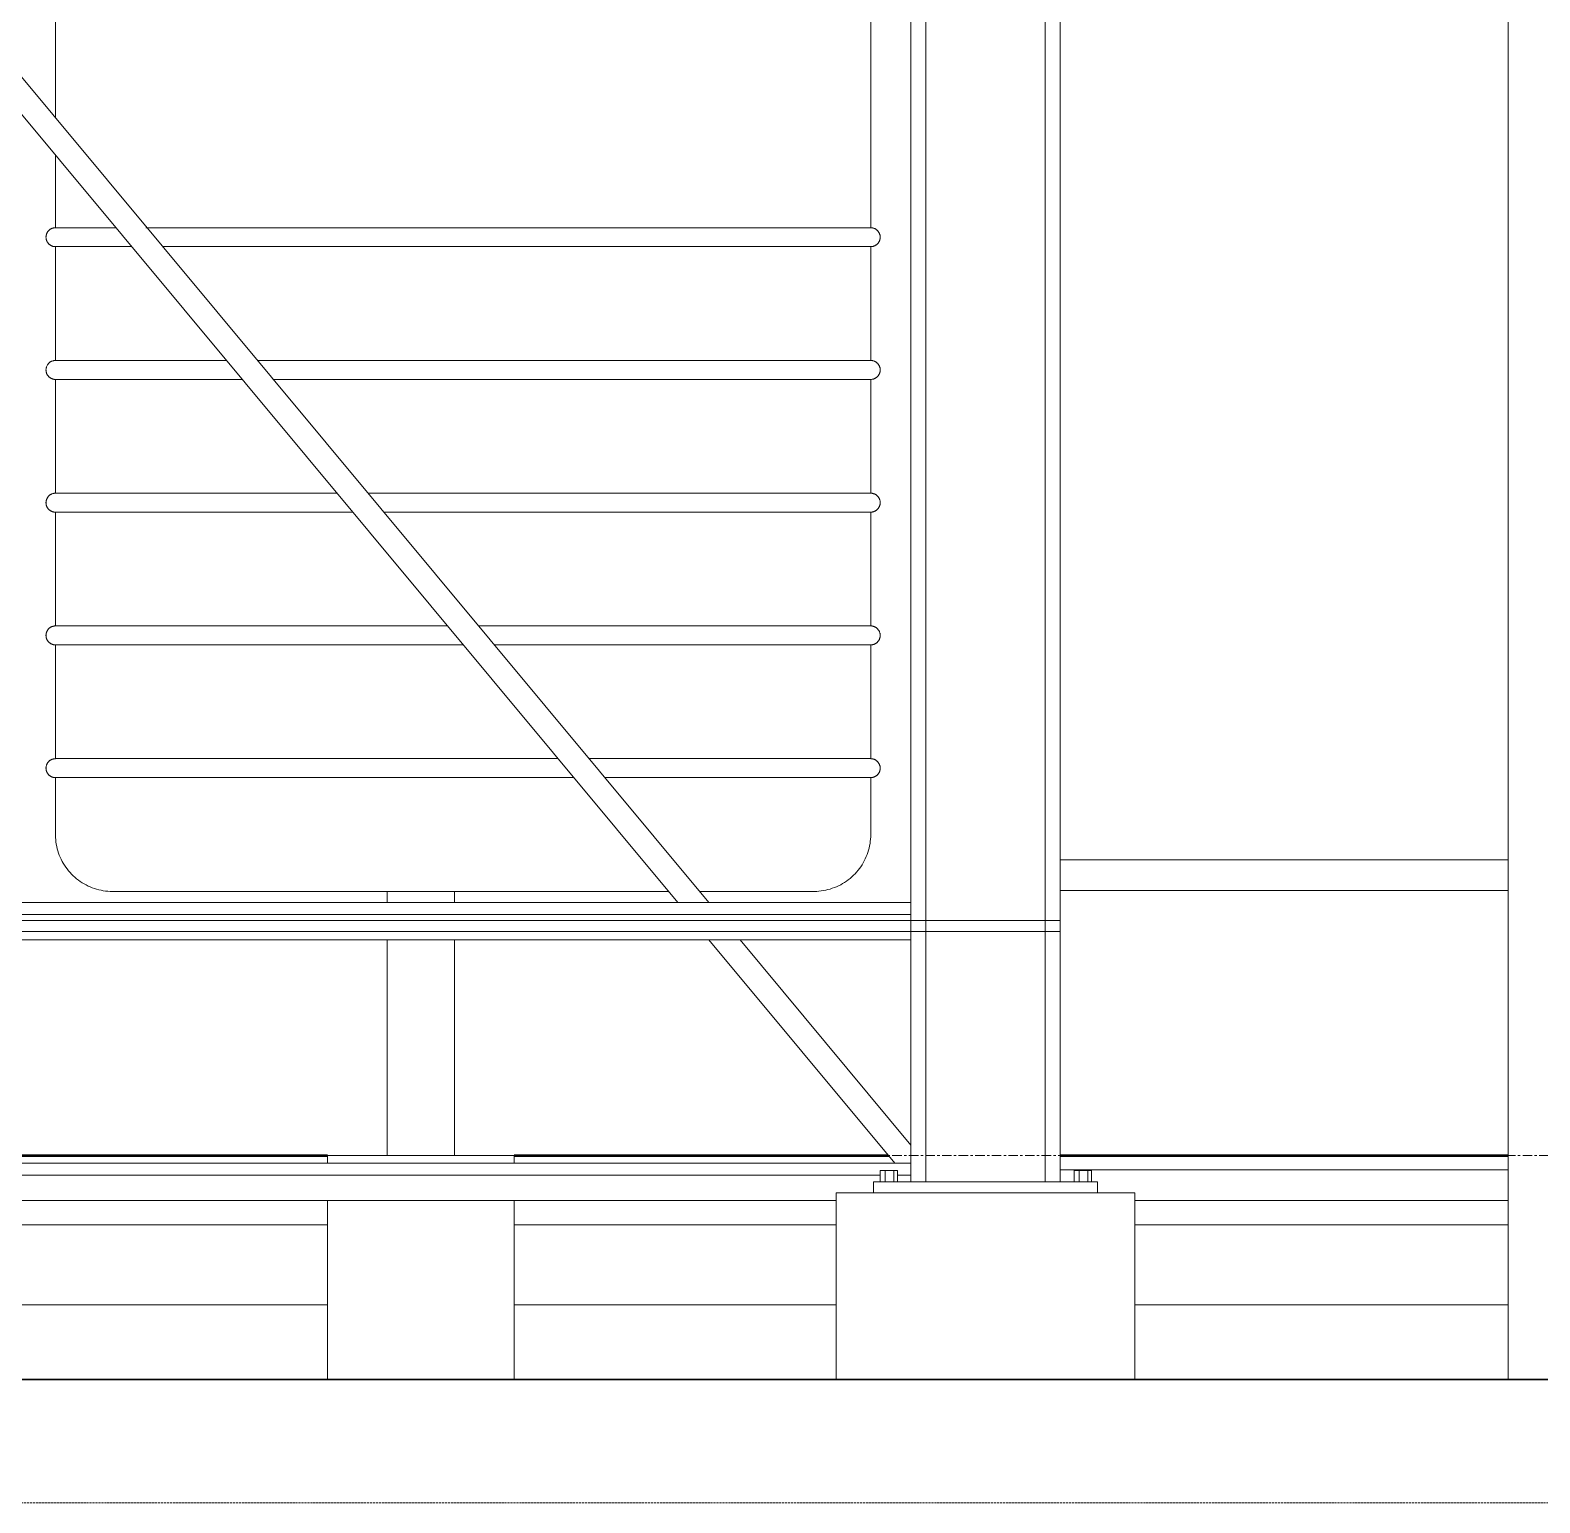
# Model space of a CAD drawing. Header units: inches. Extents: x 22 to 382261, y 22 to 371281.
# Drawn here: x 222156 to 224178, y 140090 to 142063 of the extents above; entities that cross this region are included whole.
import ezdxf

# ---------------------------------------------------------------- set-up
doc = ezdxf.new("R2010")
doc.units = ezdxf.units.IN
doc.header["$MEASUREMENT"] = 0
doc.linetypes.add('_Tracejado médio', pattern=[4, 3, -1])
doc.linetypes.add('Grid Line 1_2_', pattern=[22.225, 12.7, -3.175, 3.175, -3.175])
for name, color, linetype, lineweight in [('A-ANNO-SYMB', 150, 'Continuous', 9), ('A-FLOR', 192, 'Continuous', 9), ('A-FLOR-LEVL', 51, 'Continuous', 9), ('I-WALL', 2, 'Continuous', 9), ('P-PIPE', 3, 'Continuous', 9), ('Q-CASE', 31, 'Continuous', 9)]:
    doc.layers.add(name, color=color, linetype=linetype, lineweight=lineweight)

# ---------------------------------------------------------------- blocks, each defined once
blk = doc.blocks.new('Casework 1 - Casework 1-382926-Right Side Elevation')
at = {"layer": 'Q-CASE'}
for p, q in [((2111.2, 653.9), (2111.2, 638.9)), ((2201.2, 638.9), (2201.2, 653.9)), ((2111.2, 588.9), (2111.2, 300)), ((2201.2, 300), (2201.2, 588.9)), ((2031.2, 300), (2281.2, 300)), ((2031.2, 290), (2031.2, 300)), ((2281.2, 290), (2281.2, 300)), ((2031.2, 0), (2031.2, 240)), ((2281.2, 0), (2281.2, 240)), ((412.8, 207.1), (2031.2, 207.1)), ((2281.2, 207.1), (2712.8, 207.1)), ((3112.8, 207.1), (3612.8, 207.1)), ((2031.2, 100), (412.8, 100)), ((2712.8, 100), (2281.2, 100)), ((3612.8, 100), (3112.8, 100))]:
    blk.add_line(p, q, dxfattribs=at)
blk = doc.blocks.new('96M_High_Galvanize_Water_Tank_Frame_22788 - 96M_High_Galvanize_Water_Tank_Frame_22788-498790-Right Side Elevation')
at = {"layer": 'P-PIPE'}
for p, q in [((2812.8, 265), (2812.8, 6720)), ((2832.8, 265), (2832.8, 6720)), ((2992.8, 265), (2992.8, 6720)), ((3012.8, 265), (3012.8, 6720)), ((3612.8, 0), (3612.8, 6615)), ((2758.9, 1542.9), (2758.9, 1950.7)), ((1666.7, 1878.1), (1666.7, 1689.8)), ((2542.2, 638.9), (1574.6, 1800.4)), ((1553.8, 1775.4), (2500.6, 638.9)), ((1666.7, 1639.8), (1666.7, 1542.9)), ((1746.3, 1542.9), (1666.7, 1542.9)), ((2758.9, 1542.9), (1788, 1542.9)), ((1666.7, 1517.5), (1666.7, 1365.1)), ((1768.1, 1517.5), (1666.7, 1517.5)), ((2758.9, 1517.5), (1810.1, 1517.5)), ((2758.9, 1365.1), (2758.9, 1517.5)), ((1894.8, 1365.1), (1666.7, 1365.1)), ((2758.9, 1365.1), (1937.1, 1365.1)), ((1666.7, 1339.7), (1666.7, 1187.3)), ((1916, 1339.7), (1666.7, 1339.7)), ((2758.9, 1339.7), (1957.9, 1339.7)), ((2758.9, 1187.3), (2758.9, 1339.7)), ((2043.3, 1187.3), (1666.7, 1187.3)), ((2758.9, 1187.3), (2085.3, 1187.3)), ((1666.7, 1161.9), (1666.7, 1009.5)), ((2064.5, 1161.9), (1666.7, 1161.9)), ((2758.9, 1161.9), (2106.4, 1161.9)), ((2758.9, 1009.5), (2758.9, 1161.9)), ((2191.8, 1009.5), (1666.7, 1009.5)), ((2758.9, 1009.5), (2233.5, 1009.5)), ((1666.7, 984.1), (1666.7, 831.7)), ((2213, 984.1), (1666.7, 984.1)), ((2758.9, 984.1), (2254.7, 984.1)), ((2758.9, 831.7), (2758.9, 984.1)), ((2340.1, 831.7), (1666.7, 831.7)), ((2758.9, 831.7), (2382, 831.7)), ((1666.7, 806.3), (1666.7, 730.1)), ((2361.5, 806.3), (1666.7, 806.3)), ((2758.9, 806.3), (2403, 806.3)), ((2758.9, 730.1), (2758.9, 806.3)), ((3612.8, 696.1), (3012.8, 696.1)), ((3012.8, 655.2), (3612.8, 655.2)), ((2812.8, 638.9), (607, 638.9)), ((2812.8, 638.9), (607, 638.9)), ((292.8, 615), (3012.8, 615)), ((593.7, 622.9), (2812.8, 622.9)), ((3012.8, 600), (3012.8, 615)), ((3012.8, 600), (292.8, 600)), ((565.4, 588.9), (2812.8, 588.9)), ((2542.2, 588.9), (2791.2, 290)), ((2812.8, 314), (2583.9, 588.9)), ((2812.8, 290), (316.4, 290)), ((2812.8, 290), (316.4, 290)), ((354.7, 274), (2771.7, 274)), ((2762.8, 265), (3062.8, 265)), ((2762.8, 250), (2762.8, 265)), ((2771.7, 280), (2778.4, 280)), ((2771.7, 265), (2771.7, 280)), ((2778.4, 280), (2789.9, 280)), ((2778.4, 265), (2778.4, 280)), ((2789.9, 280), (2794.7, 280)), ((2789.9, 265), (2789.9, 280)), ((2794.7, 265), (2794.7, 280)), ((2794.7, 274), (2812.8, 274)), ((3612.8, 280.9), (3012.8, 280.9)), ((3031.7, 280), (3038.4, 280)), ((3031.7, 265), (3031.7, 280)), ((3038.4, 280), (3049.9, 280)), ((3038.4, 265), (3038.4, 280)), ((3049.9, 280), (3054.7, 280)), ((3049.9, 265), (3049.9, 280)), ((3054.7, 265), (3054.7, 280)), ((3062.8, 250), (3062.8, 265)), ((2712.8, 250), (3112.8, 250)), ((2712.8, 0), (2712.8, 250)), ((3112.8, 250), (3112.8, 0)), ((412.8, 240), (2712.8, 240)), ((3112.8, 240), (3612.8, 240))]:
    blk.add_line(p, q, dxfattribs=at)
at = {"layer": 'P-PIPE', "flags": 128}
for points in [[(1666.7, 1517.5), (1666.2, 1517.5), (1665.7, 1517.5), (1665.2, 1517.5), (1664.7, 1517.6), (1664.2, 1517.7), (1663.7, 1517.8), (1663.2, 1517.9), (1662.7, 1518.1), (1662.3, 1518.3), (1661.8, 1518.5), (1661.3, 1518.7), (1660.9, 1518.9), (1660.4, 1519.1), (1660, 1519.4), (1659.6, 1519.7), (1659.2, 1520), (1658.8, 1520.3), (1658.4, 1520.6), (1658, 1520.9), (1657.6, 1521.3), (1657.3, 1521.7), (1657, 1522.1), (1656.6, 1522.5), (1656.3, 1522.9), (1656.1, 1523.3), (1655.8, 1523.7), (1655.5, 1524.2), (1655.3, 1524.6), (1655.1, 1525.1), (1654.9, 1525.5), (1654.7, 1526), (1654.6, 1526.5), (1654.4, 1527), (1654.3, 1527.5), (1654.2, 1528), (1654.1, 1528.5), (1654.1, 1529), (1654.1, 1529.5), (1654, 1530), (1654, 1530.5), (1654.1, 1531), (1654.1, 1531.5), (1654.2, 1532), (1654.3, 1532.5), (1654.4, 1533), (1654.5, 1533.5), (1654.6, 1534), (1654.8, 1534.5), (1655, 1535), (1655.2, 1535.4), (1655.4, 1535.9), (1655.6, 1536.3), (1655.9, 1536.8), (1656.2, 1537.2), (1656.5, 1537.6), (1656.8, 1538), (1657.1, 1538.4), (1657.4, 1538.8), (1657.8, 1539.2), (1658.2, 1539.5), (1658.5, 1539.9), (1658.9, 1540.2), (1659.3, 1540.5), (1659.8, 1540.8), (1660.2, 1541), (1660.6, 1541.3), (1661.1, 1541.5), (1661.5, 1541.7), (1662, 1541.9), (1662.5, 1542.1), (1663, 1542.3), (1663.5, 1542.4), (1663.9, 1542.5), (1664.4, 1542.6), (1664.9, 1542.7), (1665.5, 1542.8), (1666, 1542.8), (1666.5, 1542.8), (1666.7, 1542.9)], [(1666.7, 1542.9), (1667.2, 1542.9), (1668.5, 1542.9), (1670.7, 1542.9)], [(1747.5, 1542.9), (1744.9, 1542.9), (1734, 1542.9), (1723.9, 1542.9), (1714.6, 1542.9), (1706, 1542.9), (1698.3, 1542.9), (1691.4, 1542.9), (1685.3, 1542.9), (1680.1, 1542.9), (1675.7, 1542.9), (1672.2, 1542.9), (1669.6, 1542.9), (1667.8, 1542.9), (1666.9, 1542.9), (1666.7, 1542.9)], [(2758.9, 1542.9), (2758.5, 1542.9), (2757.2, 1542.9), (2755, 1542.9), (2752, 1542.9), (2748.1, 1542.9), (2743.3, 1542.9), (2737.7, 1542.9), (2731.2, 1542.9), (2723.9, 1542.9), (2715.8, 1542.9), (2706.9, 1542.9), (2697.2, 1542.9), (2686.8, 1542.9), (2675.5, 1542.9), (2663.6, 1542.9), (2650.9, 1542.9), (2637.5, 1542.9), (2623.4, 1542.9), (2608.7, 1542.9), (2593.3, 1542.9), (2577.3, 1542.9), (2560.8, 1542.9), (2543.7, 1542.9), (2526, 1542.9), (2507.9, 1542.9), (2489.3, 1542.9), (2470.2, 1542.9), (2450.8, 1542.9), (2430.9, 1542.9), (2410.7, 1542.9), (2390.2, 1542.9), (2369.4, 1542.9), (2348.4, 1542.9), (2327.1, 1542.9), (2305.7, 1542.9), (2284.1, 1542.9), (2262.4, 1542.9), (2240.6, 1542.9), (2218.7, 1542.9), (2196.9, 1542.9), (2175.1, 1542.9), (2153.3, 1542.9), (2131.7, 1542.9), (2110.1, 1542.9), (2088.8, 1542.9), (2067.6, 1542.9), (2046.7, 1542.9), (2026, 1542.9), (2005.6, 1542.9), (1985.6, 1542.9), (1965.9, 1542.9), (1946.6, 1542.9), (1927.8, 1542.9), (1909.4, 1542.9), (1891.5, 1542.9), (1874.1, 1542.9), (1857.2, 1542.9), (1840.9, 1542.9), (1825.2, 1542.9), (1810.1, 1542.9), (1795.7, 1542.9), (1789.1, 1542.9)], [(2753.5, 1542.9), (2756.1, 1542.9), (2757.9, 1542.9), (2758.8, 1542.9), (2758.9, 1542.9)], [(2758.9, 1542.9), (2759.4, 1542.8), (2760, 1542.8), (2760.5, 1542.8), (2761, 1542.7), (2761.5, 1542.6), (2762, 1542.5), (2762.4, 1542.4), (2762.9, 1542.2), (2763.4, 1542), (2763.9, 1541.8), (2764.3, 1541.6), (2764.8, 1541.4), (2765.2, 1541.2), (2765.7, 1540.9), (2766.1, 1540.6), (2766.5, 1540.3), (2766.9, 1540), (2767.3, 1539.7), (2767.7, 1539.4), (2768, 1539), (2768.4, 1538.6), (2768.7, 1538.2), (2769, 1537.8), (2769.3, 1537.4), (2769.6, 1537), (2769.9, 1536.6), (2770.1, 1536.1), (2770.4, 1535.7), (2770.6, 1535.2), (2770.8, 1534.8), (2770.9, 1534.3), (2771.1, 1533.8), (2771.2, 1533.3), (2771.4, 1532.8), (2771.5, 1532.3), (2771.5, 1531.8), (2771.6, 1531.3), (2771.6, 1530.8), (2771.6, 1530.3), (2771.6, 1529.8), (2771.6, 1529.3), (2771.6, 1528.8), (2771.5, 1528.3), (2771.4, 1527.8), (2771.3, 1527.3), (2771.2, 1526.8), (2771, 1526.3), (2770.9, 1525.8), (2770.7, 1525.3), (2770.5, 1524.9), (2770.3, 1524.4), (2770, 1524), (2769.8, 1523.5), (2769.5, 1523.1), (2769.2, 1522.7), (2768.9, 1522.3), (2768.6, 1521.9), (2768.2, 1521.5), (2767.9, 1521.1), (2767.5, 1520.8), (2767.1, 1520.4), (2766.7, 1520.1), (2766.3, 1519.8), (2765.9, 1519.5), (2765.5, 1519.3), (2765, 1519), (2764.6, 1518.8), (2764.1, 1518.6), (2763.7, 1518.4), (2763.2, 1518.2), (2762.7, 1518), (2762.2, 1517.9), (2761.7, 1517.8), (2761.2, 1517.7), (2760.7, 1517.6), (2760.2, 1517.5), (2759.7, 1517.5), (2759.2, 1517.5), (2758.9, 1517.5)], [(1672.2, 1517.5), (1669.6, 1517.5), (1667.8, 1517.5), (1666.9, 1517.5), (1666.7, 1517.5)], [(1666.7, 1517.5), (1667.2, 1517.5), (1668.5, 1517.5), (1670.7, 1517.5), (1673.7, 1517.5), (1677.6, 1517.5), (1682.4, 1517.5), (1688, 1517.5), (1694.5, 1517.5), (1701.7, 1517.5), (1709.8, 1517.5), (1718.8, 1517.5), (1728.5, 1517.5), (1738.9, 1517.5), (1750.2, 1517.5), (1762.1, 1517.5), (1768.6, 1517.5)], [(1810.3, 1517.5), (1817, 1517.5), (1832.4, 1517.5), (1848.3, 1517.5), (1864.9, 1517.5), (1882, 1517.5), (1899.6, 1517.5), (1917.8, 1517.5), (1936.4, 1517.5), (1955.4, 1517.5), (1974.9, 1517.5), (1994.8, 1517.5), (2015, 1517.5), (2035.5, 1517.5), (2056.3, 1517.5), (2077.3, 1517.5), (2098.6, 1517.5), (2120, 1517.5), (2141.6, 1517.5), (2163.3, 1517.5), (2185.1, 1517.5), (2206.9, 1517.5), (2228.8, 1517.5), (2250.6, 1517.5), (2272.4, 1517.5), (2294, 1517.5), (2315.5, 1517.5), (2336.9, 1517.5), (2358.1, 1517.5), (2379, 1517.5), (2399.7, 1517.5), (2420.1, 1517.5), (2440.1, 1517.5), (2459.8, 1517.5), (2479.1, 1517.5), (2497.9, 1517.5), (2516.3, 1517.5), (2534.2, 1517.5), (2551.6, 1517.5), (2568.5, 1517.5), (2584.8, 1517.5), (2600.5, 1517.5), (2615.5, 1517.5), (2630, 1517.5), (2643.7, 1517.5), (2656.8, 1517.5), (2669.2, 1517.5), (2680.8, 1517.5), (2691.7, 1517.5), (2701.8, 1517.5), (2711.1, 1517.5), (2719.7, 1517.5), (2727.4, 1517.5), (2734.3, 1517.5), (2740.4, 1517.5), (2745.6, 1517.5), (2750, 1517.5), (2753.5, 1517.5), (2756.1, 1517.5), (2757.9, 1517.5), (2758.8, 1517.5), (2758.9, 1517.5)], [(2758.9, 1517.5), (2758.5, 1517.5), (2757.2, 1517.5), (2755, 1517.5), (2752.8, 1517.5)], [(1666.7, 1339.7), (1666.2, 1339.7), (1665.7, 1339.7), (1665.2, 1339.7), (1664.7, 1339.8), (1664.2, 1339.9), (1663.7, 1340), (1663.2, 1340.1), (1662.7, 1340.3), (1662.3, 1340.5), (1661.8, 1340.7), (1661.3, 1340.9), (1660.9, 1341.1), (1660.4, 1341.3), (1660, 1341.6), (1659.6, 1341.9), (1659.2, 1342.2), (1658.8, 1342.5), (1658.4, 1342.8), (1658, 1343.1), (1657.6, 1343.5), (1657.3, 1343.9), (1657, 1344.3), (1656.6, 1344.7), (1656.3, 1345.1), (1656.1, 1345.5), (1655.8, 1345.9), (1655.5, 1346.4), (1655.3, 1346.8), (1655.1, 1347.3), (1654.9, 1347.7), (1654.7, 1348.2), (1654.6, 1348.7), (1654.4, 1349.2), (1654.3, 1349.7), (1654.2, 1350.2), (1654.1, 1350.7), (1654.1, 1351.2), (1654.1, 1351.7), (1654, 1352.2), (1654, 1352.7), (1654.1, 1353.2), (1654.1, 1353.7), (1654.2, 1354.2), (1654.3, 1354.7), (1654.4, 1355.2), (1654.5, 1355.7), (1654.6, 1356.2), (1654.8, 1356.7), (1655, 1357.2), (1655.2, 1357.6), (1655.4, 1358.1), (1655.6, 1358.5), (1655.9, 1359), (1656.2, 1359.4), (1656.5, 1359.8), (1656.8, 1360.2), (1657.1, 1360.6), (1657.4, 1361), (1657.8, 1361.4), (1658.2, 1361.7), (1658.5, 1362.1), (1658.9, 1362.4), (1659.3, 1362.7), (1659.8, 1363), (1660.2, 1363.2), (1660.6, 1363.5), (1661.1, 1363.7), (1661.5, 1363.9), (1662, 1364.1), (1662.5, 1364.3), (1663, 1364.5), (1663.5, 1364.6), (1663.9, 1364.7), (1664.4, 1364.8), (1664.9, 1364.9), (1665.5, 1365), (1666, 1365), (1666.5, 1365), (1666.7, 1365.1)], [(1666.7, 1365.1), (1667.2, 1365.1), (1668.5, 1365.1), (1670.7, 1365.1)], [(1895.6, 1365.1), (1891.5, 1365.1), (1874.1, 1365.1), (1857.2, 1365.1), (1840.9, 1365.1), (1825.2, 1365.1), (1810.1, 1365.1), (1795.7, 1365.1), (1782, 1365.1), (1768.9, 1365.1), (1756.5, 1365.1), (1744.9, 1365.1), (1734, 1365.1), (1723.9, 1365.1), (1714.6, 1365.1), (1706, 1365.1), (1698.3, 1365.1), (1691.4, 1365.1), (1685.3, 1365.1), (1680.1, 1365.1), (1675.7, 1365.1), (1672.2, 1365.1), (1669.6, 1365.1), (1667.8, 1365.1), (1666.9, 1365.1), (1666.7, 1365.1)], [(2758.9, 1365.1), (2758.5, 1365.1), (2757.2, 1365.1), (2755, 1365.1), (2752, 1365.1), (2748.1, 1365.1), (2743.3, 1365.1), (2737.7, 1365.1), (2731.2, 1365.1), (2723.9, 1365.1), (2715.8, 1365.1), (2706.9, 1365.1), (2697.2, 1365.1), (2686.8, 1365.1), (2675.5, 1365.1), (2663.6, 1365.1), (2650.9, 1365.1), (2637.5, 1365.1), (2623.4, 1365.1), (2608.7, 1365.1), (2593.3, 1365.1), (2577.3, 1365.1), (2560.8, 1365.1), (2543.7, 1365.1), (2526, 1365.1), (2507.9, 1365.1), (2489.3, 1365.1), (2470.2, 1365.1), (2450.8, 1365.1), (2430.9, 1365.1), (2410.7, 1365.1), (2390.2, 1365.1), (2369.4, 1365.1), (2348.4, 1365.1), (2327.1, 1365.1), (2305.7, 1365.1), (2284.1, 1365.1), (2262.4, 1365.1), (2240.6, 1365.1), (2218.7, 1365.1), (2196.9, 1365.1), (2175.1, 1365.1), (2153.3, 1365.1), (2131.7, 1365.1), (2110.1, 1365.1), (2088.8, 1365.1), (2067.6, 1365.1), (2046.7, 1365.1), (2026, 1365.1), (2005.6, 1365.1), (1985.6, 1365.1), (1965.9, 1365.1), (1946.6, 1365.1), (1937.3, 1365.1)], [(2753.5, 1365.1), (2756.1, 1365.1), (2757.9, 1365.1), (2758.8, 1365.1), (2758.9, 1365.1)], [(2758.9, 1365.1), (2759.4, 1365), (2760, 1365), (2760.5, 1365), (2761, 1364.9), (2761.5, 1364.8), (2762, 1364.7), (2762.4, 1364.6), (2762.9, 1364.4), (2763.4, 1364.2), (2763.9, 1364), (2764.3, 1363.8), (2764.8, 1363.6), (2765.2, 1363.4), (2765.7, 1363.1), (2766.1, 1362.8), (2766.5, 1362.5), (2766.9, 1362.2), (2767.3, 1361.9), (2767.7, 1361.6), (2768, 1361.2), (2768.4, 1360.8), (2768.7, 1360.4), (2769, 1360), (2769.3, 1359.6), (2769.6, 1359.2), (2769.9, 1358.8), (2770.1, 1358.3), (2770.4, 1357.9), (2770.6, 1357.4), (2770.8, 1357), (2770.9, 1356.5), (2771.1, 1356), (2771.2, 1355.5), (2771.4, 1355), (2771.5, 1354.5), (2771.5, 1354), (2771.6, 1353.5), (2771.6, 1353), (2771.6, 1352.5), (2771.6, 1352), (2771.6, 1351.5), (2771.6, 1351), (2771.5, 1350.5), (2771.4, 1350), (2771.3, 1349.5), (2771.2, 1349), (2771, 1348.5), (2770.9, 1348), (2770.7, 1347.5), (2770.5, 1347.1), (2770.3, 1346.6), (2770, 1346.2), (2769.8, 1345.7), (2769.5, 1345.3), (2769.2, 1344.9), (2768.9, 1344.5), (2768.6, 1344.1), (2768.2, 1343.7), (2767.9, 1343.3), (2767.5, 1343), (2767.1, 1342.6), (2766.7, 1342.3), (2766.3, 1342), (2765.9, 1341.7), (2765.5, 1341.5), (2765, 1341.2), (2764.6, 1341), (2764.1, 1340.8), (2763.7, 1340.6), (2763.2, 1340.4), (2762.7, 1340.2), (2762.2, 1340.1), (2761.7, 1340), (2761.2, 1339.9), (2760.7, 1339.8), (2760.2, 1339.7), (2759.7, 1339.7), (2759.2, 1339.7), (2758.9, 1339.7)], [(1672.2, 1339.7), (1669.6, 1339.7), (1667.8, 1339.7), (1666.9, 1339.7), (1666.7, 1339.7)], [(1666.7, 1339.7), (1667.2, 1339.7), (1668.5, 1339.7), (1670.7, 1339.7), (1673.7, 1339.7), (1677.6, 1339.7), (1682.4, 1339.7), (1688, 1339.7), (1694.5, 1339.7), (1701.7, 1339.7), (1709.8, 1339.7), (1718.8, 1339.7), (1728.5, 1339.7), (1738.9, 1339.7), (1750.2, 1339.7), (1762.1, 1339.7), (1774.8, 1339.7), (1788.2, 1339.7), (1802.3, 1339.7), (1817, 1339.7), (1832.4, 1339.7), (1848.3, 1339.7), (1864.9, 1339.7), (1882, 1339.7), (1899.6, 1339.7), (1916.8, 1339.7)], [(1958.4, 1339.7), (1974.9, 1339.7), (1994.8, 1339.7), (2015, 1339.7), (2035.5, 1339.7), (2056.3, 1339.7), (2077.3, 1339.7), (2098.6, 1339.7), (2120, 1339.7), (2141.6, 1339.7), (2163.3, 1339.7), (2185.1, 1339.7), (2206.9, 1339.7), (2228.8, 1339.7), (2250.6, 1339.7), (2272.4, 1339.7), (2294, 1339.7), (2315.5, 1339.7), (2336.9, 1339.7), (2358.1, 1339.7), (2379, 1339.7), (2399.7, 1339.7), (2420.1, 1339.7), (2440.1, 1339.7), (2459.8, 1339.7), (2479.1, 1339.7), (2497.9, 1339.7), (2516.3, 1339.7), (2534.2, 1339.7), (2551.6, 1339.7), (2568.5, 1339.7), (2584.8, 1339.7), (2600.5, 1339.7), (2615.5, 1339.7), (2630, 1339.7), (2643.7, 1339.7), (2656.8, 1339.7), (2669.2, 1339.7), (2680.8, 1339.7), (2691.7, 1339.7), (2701.8, 1339.7), (2711.1, 1339.7), (2719.7, 1339.7), (2727.4, 1339.7), (2734.3, 1339.7), (2740.4, 1339.7), (2745.6, 1339.7), (2750, 1339.7), (2753.5, 1339.7), (2756.1, 1339.7), (2757.9, 1339.7), (2758.8, 1339.7), (2758.9, 1339.7)], [(2758.9, 1339.7), (2758.5, 1339.7), (2757.2, 1339.7), (2755, 1339.7), (2752.8, 1339.7)], [(1666.7, 1161.9), (1666.2, 1161.9), (1665.7, 1161.9), (1665.2, 1161.9), (1664.7, 1162), (1664.2, 1162.1), (1663.7, 1162.2), (1663.2, 1162.3), (1662.7, 1162.5), (1662.3, 1162.7), (1661.8, 1162.9), (1661.3, 1163.1), (1660.9, 1163.3), (1660.4, 1163.5), (1660, 1163.8), (1659.6, 1164.1), (1659.2, 1164.4), (1658.8, 1164.7), (1658.4, 1165), (1658, 1165.3), (1657.6, 1165.7), (1657.3, 1166.1), (1657, 1166.5), (1656.6, 1166.9), (1656.3, 1167.3), (1656.1, 1167.7), (1655.8, 1168.1), (1655.5, 1168.6), (1655.3, 1169), (1655.1, 1169.5), (1654.9, 1169.9), (1654.7, 1170.4), (1654.6, 1170.9), (1654.4, 1171.4), (1654.3, 1171.9), (1654.2, 1172.4), (1654.1, 1172.9), (1654.1, 1173.4), (1654.1, 1173.9), (1654, 1174.4), (1654, 1174.9), (1654.1, 1175.4), (1654.1, 1175.9), (1654.2, 1176.4), (1654.3, 1176.9), (1654.4, 1177.4), (1654.5, 1177.9), (1654.6, 1178.4), (1654.8, 1178.9), (1655, 1179.4), (1655.2, 1179.8), (1655.4, 1180.3), (1655.6, 1180.7), (1655.9, 1181.2), (1656.2, 1181.6), (1656.5, 1182), (1656.8, 1182.4), (1657.1, 1182.8), (1657.4, 1183.2), (1657.8, 1183.6), (1658.2, 1183.9), (1658.5, 1184.3), (1658.9, 1184.6), (1659.3, 1184.9), (1659.8, 1185.2), (1660.2, 1185.4), (1660.6, 1185.7), (1661.1, 1185.9), (1661.5, 1186.1), (1662, 1186.3), (1662.5, 1186.5), (1663, 1186.7), (1663.5, 1186.8), (1663.9, 1186.9), (1664.4, 1187), (1664.9, 1187.1), (1665.5, 1187.2), (1666, 1187.2), (1666.5, 1187.2), (1666.7, 1187.3)], [(1666.7, 1187.3), (1667.2, 1187.3), (1668.5, 1187.3), (1670.7, 1187.3)], [(2043.7, 1187.3), (2026, 1187.3), (2005.6, 1187.3), (1985.6, 1187.3), (1965.9, 1187.3), (1946.6, 1187.3), (1927.8, 1187.3), (1909.4, 1187.3), (1891.5, 1187.3), (1874.1, 1187.3), (1857.2, 1187.3), (1840.9, 1187.3), (1825.2, 1187.3), (1810.1, 1187.3), (1795.7, 1187.3), (1782, 1187.3), (1768.9, 1187.3), (1756.5, 1187.3), (1744.9, 1187.3), (1734, 1187.3), (1723.9, 1187.3), (1714.6, 1187.3), (1706, 1187.3), (1698.3, 1187.3), (1691.4, 1187.3), (1685.3, 1187.3), (1680.1, 1187.3), (1675.7, 1187.3), (1672.2, 1187.3), (1669.6, 1187.3), (1667.8, 1187.3), (1666.9, 1187.3), (1666.7, 1187.3)], [(2758.9, 1187.3), (2758.5, 1187.3), (2757.2, 1187.3), (2755, 1187.3), (2752, 1187.3), (2748.1, 1187.3), (2743.3, 1187.3), (2737.7, 1187.3), (2731.2, 1187.3), (2723.9, 1187.3), (2715.8, 1187.3), (2706.9, 1187.3), (2697.2, 1187.3), (2686.8, 1187.3), (2675.5, 1187.3), (2663.6, 1187.3), (2650.9, 1187.3), (2637.5, 1187.3), (2623.4, 1187.3), (2608.7, 1187.3), (2593.3, 1187.3), (2577.3, 1187.3), (2560.8, 1187.3), (2543.7, 1187.3), (2526, 1187.3), (2507.9, 1187.3), (2489.3, 1187.3), (2470.2, 1187.3), (2450.8, 1187.3), (2430.9, 1187.3), (2410.7, 1187.3), (2390.2, 1187.3), (2369.4, 1187.3), (2348.4, 1187.3), (2327.1, 1187.3), (2305.7, 1187.3), (2284.1, 1187.3), (2262.4, 1187.3), (2240.6, 1187.3), (2218.7, 1187.3), (2196.9, 1187.3), (2175.1, 1187.3), (2153.3, 1187.3), (2131.7, 1187.3), (2110.1, 1187.3), (2088.8, 1187.3), (2085.4, 1187.3)], [(2753.5, 1187.3), (2756.1, 1187.3), (2757.9, 1187.3), (2758.8, 1187.3), (2758.9, 1187.3)], [(2758.9, 1187.3), (2759.4, 1187.2), (2760, 1187.2), (2760.5, 1187.2), (2761, 1187.1), (2761.5, 1187), (2762, 1186.9), (2762.4, 1186.8), (2762.9, 1186.6), (2763.4, 1186.4), (2763.9, 1186.2), (2764.3, 1186), (2764.8, 1185.8), (2765.2, 1185.6), (2765.7, 1185.3), (2766.1, 1185), (2766.5, 1184.7), (2766.9, 1184.4), (2767.3, 1184.1), (2767.7, 1183.8), (2768, 1183.4), (2768.4, 1183), (2768.7, 1182.6), (2769, 1182.2), (2769.3, 1181.8), (2769.6, 1181.4), (2769.9, 1181), (2770.1, 1180.5), (2770.4, 1180.1), (2770.6, 1179.6), (2770.8, 1179.2), (2770.9, 1178.7), (2771.1, 1178.2), (2771.2, 1177.7), (2771.4, 1177.2), (2771.5, 1176.7), (2771.5, 1176.2), (2771.6, 1175.7), (2771.6, 1175.2), (2771.6, 1174.7), (2771.6, 1174.2), (2771.6, 1173.7), (2771.6, 1173.2), (2771.5, 1172.7), (2771.4, 1172.2), (2771.3, 1171.7), (2771.2, 1171.2), (2771, 1170.7), (2770.9, 1170.2), (2770.7, 1169.7), (2770.5, 1169.3), (2770.3, 1168.8), (2770, 1168.4), (2769.8, 1167.9), (2769.5, 1167.5), (2769.2, 1167.1), (2768.9, 1166.7), (2768.6, 1166.3), (2768.2, 1165.9), (2767.9, 1165.5), (2767.5, 1165.2), (2767.1, 1164.8), (2766.7, 1164.5), (2766.3, 1164.2), (2765.9, 1163.9), (2765.5, 1163.7), (2765, 1163.4), (2764.6, 1163.2), (2764.1, 1163), (2763.7, 1162.8), (2763.2, 1162.6), (2762.7, 1162.4), (2762.2, 1162.3), (2761.7, 1162.2), (2761.2, 1162.1), (2760.7, 1162), (2760.2, 1161.9), (2759.7, 1161.9), (2759.2, 1161.9), (2758.9, 1161.9)], [(1672.2, 1161.9), (1669.6, 1161.9), (1667.8, 1161.9), (1666.9, 1161.9), (1666.7, 1161.9)], [(1666.7, 1161.9), (1667.2, 1161.9), (1668.5, 1161.9), (1670.7, 1161.9), (1673.7, 1161.9), (1677.6, 1161.9), (1682.4, 1161.9), (1688, 1161.9), (1694.5, 1161.9), (1701.7, 1161.9), (1709.8, 1161.9), (1718.8, 1161.9), (1728.5, 1161.9), (1738.9, 1161.9), (1750.2, 1161.9), (1762.1, 1161.9), (1774.8, 1161.9), (1788.2, 1161.9), (1802.3, 1161.9), (1817, 1161.9), (1832.4, 1161.9), (1848.3, 1161.9), (1864.9, 1161.9), (1882, 1161.9), (1899.6, 1161.9), (1917.8, 1161.9), (1936.4, 1161.9), (1955.4, 1161.9), (1974.9, 1161.9), (1994.8, 1161.9), (2015, 1161.9), (2035.5, 1161.9), (2056.3, 1161.9), (2064.9, 1161.9)], [(2106.5, 1161.9), (2120, 1161.9), (2141.6, 1161.9), (2163.3, 1161.9), (2185.1, 1161.9), (2206.9, 1161.9), (2228.8, 1161.9), (2250.6, 1161.9), (2272.4, 1161.9), (2294, 1161.9), (2315.5, 1161.9), (2336.9, 1161.9), (2358.1, 1161.9), (2379, 1161.9), (2399.7, 1161.9), (2420.1, 1161.9), (2440.1, 1161.9), (2459.8, 1161.9), (2479.1, 1161.9), (2497.9, 1161.9), (2516.3, 1161.9), (2534.2, 1161.9), (2551.6, 1161.9), (2568.5, 1161.9), (2584.8, 1161.9), (2600.5, 1161.9), (2615.5, 1161.9), (2630, 1161.9), (2643.7, 1161.9), (2656.8, 1161.9), (2669.2, 1161.9), (2680.8, 1161.9), (2691.7, 1161.9), (2701.8, 1161.9), (2711.1, 1161.9), (2719.7, 1161.9), (2727.4, 1161.9), (2734.3, 1161.9), (2740.4, 1161.9), (2745.6, 1161.9), (2750, 1161.9), (2753.5, 1161.9), (2756.1, 1161.9), (2757.9, 1161.9), (2758.8, 1161.9), (2758.9, 1161.9)], [(2758.9, 1161.9), (2758.5, 1161.9), (2757.2, 1161.9), (2755, 1161.9), (2752.8, 1161.9)], [(1666.7, 984.1), (1666.2, 984.1), (1665.7, 984.1), (1665.2, 984.1), (1664.7, 984.2), (1664.2, 984.3), (1663.7, 984.4), (1663.2, 984.5), (1662.7, 984.7), (1662.3, 984.9), (1661.8, 985.1), (1661.3, 985.3), (1660.9, 985.5), (1660.4, 985.7), (1660, 986), (1659.6, 986.3), (1659.2, 986.6), (1658.8, 986.9), (1658.4, 987.2), (1658, 987.5), (1657.6, 987.9), (1657.3, 988.3), (1657, 988.7), (1656.6, 989.1), (1656.3, 989.5), (1656.1, 989.9), (1655.8, 990.3), (1655.5, 990.8), (1655.3, 991.2), (1655.1, 991.7), (1654.9, 992.1), (1654.7, 992.6), (1654.6, 993.1), (1654.4, 993.6), (1654.3, 994.1), (1654.2, 994.6), (1654.1, 995.1), (1654.1, 995.6), (1654.1, 996.1), (1654, 996.6), (1654, 997.1), (1654.1, 997.6), (1654.1, 998.1), (1654.2, 998.6), (1654.3, 999.1), (1654.4, 999.6), (1654.5, 1000.1), (1654.6, 1000.6), (1654.8, 1001.1), (1655, 1001.6), (1655.2, 1002), (1655.4, 1002.5), (1655.6, 1002.9), (1655.9, 1003.4), (1656.2, 1003.8), (1656.5, 1004.2), (1656.8, 1004.6), (1657.1, 1005), (1657.4, 1005.4), (1657.8, 1005.8), (1658.2, 1006.1), (1658.5, 1006.5), (1658.9, 1006.8), (1659.3, 1007.1), (1659.8, 1007.4), (1660.2, 1007.6), (1660.6, 1007.9), (1661.1, 1008.1), (1661.5, 1008.3), (1662, 1008.5), (1662.5, 1008.7), (1663, 1008.9), (1663.5, 1009), (1663.9, 1009.1), (1664.4, 1009.2), (1664.9, 1009.3), (1665.5, 1009.4), (1666, 1009.4), (1666.5, 1009.4), (1666.7, 1009.5)], [(1666.7, 1009.5), (1667.2, 1009.5), (1668.5, 1009.5), (1670.7, 1009.5)], [(2191.8, 1009.5), (2175.1, 1009.5), (2153.3, 1009.5), (2131.7, 1009.5), (2110.1, 1009.5), (2088.8, 1009.5), (2067.6, 1009.5), (2046.7, 1009.5), (2026, 1009.5), (2005.6, 1009.5), (1985.6, 1009.5), (1965.9, 1009.5), (1946.6, 1009.5), (1927.8, 1009.5), (1909.4, 1009.5), (1891.5, 1009.5), (1874.1, 1009.5), (1857.2, 1009.5), (1840.9, 1009.5), (1825.2, 1009.5), (1810.1, 1009.5), (1795.7, 1009.5), (1782, 1009.5), (1768.9, 1009.5), (1756.5, 1009.5), (1744.9, 1009.5), (1734, 1009.5), (1723.9, 1009.5), (1714.6, 1009.5), (1706, 1009.5), (1698.3, 1009.5), (1691.4, 1009.5), (1685.3, 1009.5), (1680.1, 1009.5), (1675.7, 1009.5), (1672.2, 1009.5), (1669.6, 1009.5), (1667.8, 1009.5), (1666.9, 1009.5), (1666.7, 1009.5)], [(2758.9, 1009.5), (2758.5, 1009.5), (2757.2, 1009.5), (2755, 1009.5), (2752, 1009.5), (2748.1, 1009.5), (2743.3, 1009.5), (2737.7, 1009.5), (2731.2, 1009.5), (2723.9, 1009.5), (2715.8, 1009.5), (2706.9, 1009.5), (2697.2, 1009.5), (2686.8, 1009.5), (2675.5, 1009.5), (2663.6, 1009.5), (2650.9, 1009.5), (2637.5, 1009.5), (2623.4, 1009.5), (2608.7, 1009.5), (2593.3, 1009.5), (2577.3, 1009.5), (2560.8, 1009.5), (2543.7, 1009.5), (2526, 1009.5), (2507.9, 1009.5), (2489.3, 1009.5), (2470.2, 1009.5), (2450.8, 1009.5), (2430.9, 1009.5), (2410.7, 1009.5), (2390.2, 1009.5), (2369.4, 1009.5), (2348.4, 1009.5), (2327.1, 1009.5), (2305.7, 1009.5), (2284.1, 1009.5), (2262.4, 1009.5), (2240.6, 1009.5), (2233.5, 1009.5)], [(2753.5, 1009.5), (2756.1, 1009.5), (2757.9, 1009.5), (2758.8, 1009.5), (2758.9, 1009.5)], [(2758.9, 1009.5), (2759.4, 1009.4), (2760, 1009.4), (2760.5, 1009.4), (2761, 1009.3), (2761.5, 1009.2), (2762, 1009.1), (2762.4, 1009), (2762.9, 1008.8), (2763.4, 1008.6), (2763.9, 1008.4), (2764.3, 1008.2), (2764.8, 1008), (2765.2, 1007.8), (2765.7, 1007.5), (2766.1, 1007.2), (2766.5, 1006.9), (2766.9, 1006.6), (2767.3, 1006.3), (2767.7, 1006), (2768, 1005.6), (2768.4, 1005.2), (2768.7, 1004.8), (2769, 1004.4), (2769.3, 1004), (2769.6, 1003.6), (2769.9, 1003.2), (2770.1, 1002.7), (2770.4, 1002.3), (2770.6, 1001.8), (2770.8, 1001.4), (2770.9, 1000.9), (2771.1, 1000.4), (2771.2, 999.9), (2771.4, 999.4), (2771.5, 998.9), (2771.5, 998.4), (2771.6, 997.9), (2771.6, 997.4), (2771.6, 996.9), (2771.6, 996.4), (2771.6, 995.9), (2771.6, 995.4), (2771.5, 994.9), (2771.4, 994.4), (2771.3, 993.9), (2771.2, 993.4), (2771, 992.9), (2770.9, 992.4), (2770.7, 991.9), (2770.5, 991.5), (2770.3, 991), (2770, 990.6), (2769.8, 990.1), (2769.5, 989.7), (2769.2, 989.3), (2768.9, 988.9), (2768.6, 988.5), (2768.2, 988.1), (2767.9, 987.7), (2767.5, 987.4), (2767.1, 987), (2766.7, 986.7), (2766.3, 986.4), (2765.9, 986.1), (2765.5, 985.9), (2765, 985.6), (2764.6, 985.4), (2764.1, 985.2), (2763.7, 985), (2763.2, 984.8), (2762.7, 984.6), (2762.2, 984.5), (2761.7, 984.4), (2761.2, 984.3), (2760.7, 984.2), (2760.2, 984.1), (2759.7, 984.1), (2759.2, 984.1), (2758.9, 984.1)], [(1672.2, 984.1), (1669.6, 984.1), (1667.8, 984.1), (1666.9, 984.1), (1666.7, 984.1)], [(1666.7, 984.1), (1667.2, 984.1), (1668.5, 984.1), (1670.7, 984.1), (1673.7, 984.1), (1677.6, 984.1), (1682.4, 984.1), (1688, 984.1), (1694.5, 984.1), (1701.7, 984.1), (1709.8, 984.1), (1718.8, 984.1), (1728.5, 984.1), (1738.9, 984.1), (1750.2, 984.1), (1762.1, 984.1), (1774.8, 984.1), (1788.2, 984.1), (1802.3, 984.1), (1817, 984.1), (1832.4, 984.1), (1848.3, 984.1), (1864.9, 984.1), (1882, 984.1), (1899.6, 984.1), (1917.8, 984.1), (1936.4, 984.1), (1955.4, 984.1), (1974.9, 984.1), (1994.8, 984.1), (2015, 984.1), (2035.5, 984.1), (2056.3, 984.1), (2077.3, 984.1), (2098.6, 984.1), (2120, 984.1), (2141.6, 984.1), (2163.3, 984.1), (2185.1, 984.1), (2206.9, 984.1), (2213, 984.1)], [(2254.7, 984.1), (2272.4, 984.1), (2294, 984.1), (2315.5, 984.1), (2336.9, 984.1), (2358.1, 984.1), (2379, 984.1), (2399.7, 984.1), (2420.1, 984.1), (2440.1, 984.1), (2459.8, 984.1), (2479.1, 984.1), (2497.9, 984.1), (2516.3, 984.1), (2534.2, 984.1), (2551.6, 984.1), (2568.5, 984.1), (2584.8, 984.1), (2600.5, 984.1), (2615.5, 984.1), (2630, 984.1), (2643.7, 984.1), (2656.8, 984.1), (2669.2, 984.1), (2680.8, 984.1), (2691.7, 984.1), (2701.8, 984.1), (2711.1, 984.1), (2719.7, 984.1), (2727.4, 984.1), (2734.3, 984.1), (2740.4, 984.1), (2745.6, 984.1), (2750, 984.1), (2753.5, 984.1), (2756.1, 984.1), (2757.9, 984.1), (2758.8, 984.1), (2758.9, 984.1)], [(2758.9, 984.1), (2758.5, 984.1), (2757.2, 984.1), (2755, 984.1), (2752.8, 984.1)], [(1666.7, 806.3), (1666.2, 806.3), (1665.7, 806.3), (1665.2, 806.3), (1664.7, 806.4), (1664.2, 806.5), (1663.7, 806.6), (1663.2, 806.7), (1662.7, 806.9), (1662.3, 807.1), (1661.8, 807.3), (1661.3, 807.5), (1660.9, 807.7), (1660.4, 807.9), (1660, 808.2), (1659.6, 808.5), (1659.2, 808.8), (1658.8, 809.1), (1658.4, 809.4), (1658, 809.7), (1657.6, 810.1), (1657.3, 810.5), (1657, 810.9), (1656.6, 811.3), (1656.3, 811.7), (1656.1, 812.1), (1655.8, 812.5), (1655.5, 813), (1655.3, 813.4), (1655.1, 813.9), (1654.9, 814.3), (1654.7, 814.8), (1654.6, 815.3), (1654.4, 815.8), (1654.3, 816.3), (1654.2, 816.8), (1654.1, 817.3), (1654.1, 817.8), (1654.1, 818.3), (1654, 818.8), (1654, 819.3), (1654.1, 819.8), (1654.1, 820.3), (1654.2, 820.8), (1654.3, 821.3), (1654.4, 821.8), (1654.5, 822.3), (1654.6, 822.8), (1654.8, 823.3), (1655, 823.8), (1655.2, 824.2), (1655.4, 824.7), (1655.6, 825.1), (1655.9, 825.6), (1656.2, 826), (1656.5, 826.4), (1656.8, 826.8), (1657.1, 827.2), (1657.4, 827.6), (1657.8, 828), (1658.2, 828.3), (1658.5, 828.7), (1658.9, 829), (1659.3, 829.3), (1659.8, 829.6), (1660.2, 829.8), (1660.6, 830.1), (1661.1, 830.3), (1661.5, 830.5), (1662, 830.7), (1662.5, 830.9), (1663, 831.1), (1663.5, 831.2), (1663.9, 831.3), (1664.4, 831.4), (1664.9, 831.5), (1665.5, 831.6), (1666, 831.6), (1666.5, 831.6), (1666.7, 831.7)], [(1666.7, 831.7), (1667.2, 831.7), (1668.5, 831.7), (1670.7, 831.7)], [(2340, 831.7), (2327.1, 831.7), (2305.7, 831.7), (2284.1, 831.7), (2262.4, 831.7), (2240.6, 831.7), (2218.7, 831.7), (2196.9, 831.7), (2175.1, 831.7), (2153.3, 831.7), (2131.7, 831.7), (2110.1, 831.7), (2088.8, 831.7), (2067.6, 831.7), (2046.7, 831.7), (2026, 831.7), (2005.6, 831.7), (1985.6, 831.7), (1965.9, 831.7), (1946.6, 831.7), (1927.8, 831.7), (1909.4, 831.7), (1891.5, 831.7), (1874.1, 831.7), (1857.2, 831.7), (1840.9, 831.7), (1825.2, 831.7), (1810.1, 831.7), (1795.7, 831.7), (1782, 831.7), (1768.9, 831.7), (1756.5, 831.7), (1744.9, 831.7), (1734, 831.7), (1723.9, 831.7), (1714.6, 831.7), (1706, 831.7), (1698.3, 831.7), (1691.4, 831.7), (1685.3, 831.7), (1680.1, 831.7), (1675.7, 831.7), (1672.2, 831.7), (1669.6, 831.7), (1667.8, 831.7), (1666.9, 831.7), (1666.7, 831.7)], [(2758.9, 831.7), (2758.5, 831.7), (2757.2, 831.7), (2755, 831.7), (2752, 831.7), (2748.1, 831.7), (2743.3, 831.7), (2737.7, 831.7), (2731.2, 831.7), (2723.9, 831.7), (2715.8, 831.7), (2706.9, 831.7), (2697.2, 831.7), (2686.8, 831.7), (2675.5, 831.7), (2663.6, 831.7), (2650.9, 831.7), (2637.5, 831.7), (2623.4, 831.7), (2608.7, 831.7), (2593.3, 831.7), (2577.3, 831.7), (2560.8, 831.7), (2543.7, 831.7), (2526, 831.7), (2507.9, 831.7), (2489.3, 831.7), (2470.2, 831.7), (2450.8, 831.7), (2430.9, 831.7), (2410.7, 831.7), (2390.2, 831.7), (2381.6, 831.7)], [(2753.5, 831.7), (2756.1, 831.7), (2757.9, 831.7), (2758.8, 831.7), (2758.9, 831.7)], [(2758.9, 831.7), (2759.4, 831.6), (2760, 831.6), (2760.5, 831.6), (2761, 831.5), (2761.5, 831.4), (2762, 831.3), (2762.4, 831.2), (2762.9, 831), (2763.4, 830.8), (2763.9, 830.6), (2764.3, 830.4), (2764.8, 830.2), (2765.2, 830), (2765.7, 829.7), (2766.1, 829.4), (2766.5, 829.1), (2766.9, 828.8), (2767.3, 828.5), (2767.7, 828.2), (2768, 827.8), (2768.4, 827.4), (2768.7, 827), (2769, 826.6), (2769.3, 826.2), (2769.6, 825.8), (2769.9, 825.4), (2770.1, 824.9), (2770.4, 824.5), (2770.6, 824), (2770.8, 823.6), (2770.9, 823.1), (2771.1, 822.6), (2771.2, 822.1), (2771.4, 821.6), (2771.5, 821.1), (2771.5, 820.6), (2771.6, 820.1), (2771.6, 819.6), (2771.6, 819.1), (2771.6, 818.6), (2771.6, 818.1), (2771.6, 817.6), (2771.5, 817.1), (2771.4, 816.6), (2771.3, 816.1), (2771.2, 815.6), (2771, 815.1), (2770.9, 814.6), (2770.7, 814.1), (2770.5, 813.7), (2770.3, 813.2), (2770, 812.8), (2769.8, 812.3), (2769.5, 811.9), (2769.2, 811.5), (2768.9, 811.1), (2768.6, 810.7), (2768.2, 810.3), (2767.9, 809.9), (2767.5, 809.6), (2767.1, 809.2), (2766.7, 808.9), (2766.3, 808.6), (2765.9, 808.3), (2765.5, 808.1), (2765, 807.8), (2764.6, 807.6), (2764.1, 807.4), (2763.7, 807.2), (2763.2, 807), (2762.7, 806.8), (2762.2, 806.7), (2761.7, 806.6), (2761.2, 806.5), (2760.7, 806.4), (2760.2, 806.3), (2759.7, 806.3), (2759.2, 806.3), (2758.9, 806.3)], [(1672.2, 806.3), (1669.6, 806.3), (1667.8, 806.3), (1666.9, 806.3), (1666.7, 806.3)], [(1666.7, 806.3), (1667.2, 806.3), (1668.5, 806.3), (1670.7, 806.3), (1673.7, 806.3), (1677.6, 806.3), (1682.4, 806.3), (1688, 806.3), (1694.5, 806.3), (1701.7, 806.3), (1709.8, 806.3), (1718.8, 806.3), (1728.5, 806.3), (1738.9, 806.3), (1750.2, 806.3), (1762.1, 806.3), (1774.8, 806.3), (1788.2, 806.3), (1802.3, 806.3), (1817, 806.3), (1832.4, 806.3), (1848.3, 806.3), (1864.9, 806.3), (1882, 806.3), (1899.6, 806.3), (1917.8, 806.3), (1936.4, 806.3), (1955.4, 806.3), (1974.9, 806.3), (1994.8, 806.3), (2015, 806.3), (2035.5, 806.3), (2056.3, 806.3), (2077.3, 806.3), (2098.6, 806.3), (2120, 806.3), (2141.6, 806.3), (2163.3, 806.3), (2185.1, 806.3), (2206.9, 806.3), (2228.8, 806.3), (2250.6, 806.3), (2272.4, 806.3), (2294, 806.3), (2315.5, 806.3), (2336.9, 806.3), (2358.1, 806.3), (2361.1, 806.3)], [(2402.8, 806.3), (2420.1, 806.3), (2440.1, 806.3), (2459.8, 806.3), (2479.1, 806.3), (2497.9, 806.3), (2516.3, 806.3), (2534.2, 806.3), (2551.6, 806.3), (2568.5, 806.3), (2584.8, 806.3), (2600.5, 806.3), (2615.5, 806.3), (2630, 806.3), (2643.7, 806.3), (2656.8, 806.3), (2669.2, 806.3), (2680.8, 806.3), (2691.7, 806.3), (2701.8, 806.3), (2711.1, 806.3), (2719.7, 806.3), (2727.4, 806.3), (2734.3, 806.3), (2740.4, 806.3), (2745.6, 806.3), (2750, 806.3), (2753.5, 806.3), (2756.1, 806.3), (2757.9, 806.3), (2758.8, 806.3), (2758.9, 806.3)], [(2758.9, 806.3), (2758.5, 806.3), (2757.2, 806.3), (2755, 806.3), (2752.8, 806.3)], [(1742.9, 653.9), (1739.9, 653.9), (1736.8, 654.1), (1733.8, 654.4), (1730.8, 654.8), (1727.8, 655.4), (1724.8, 656), (1721.9, 656.8), (1719, 657.7), (1716.1, 658.7), (1713.3, 659.9), (1710.5, 661.1), (1707.8, 662.5), (1705.1, 663.9), (1702.5, 665.5), (1699.9, 667.2), (1697.4, 668.9), (1695, 670.8), (1692.7, 672.8), (1690.4, 674.8), (1688.3, 677), (1686.2, 679.2), (1684.2, 681.5), (1682.3, 683.9), (1680.5, 686.3), (1678.8, 688.9), (1677.2, 691.5), (1675.7, 694.1), (1674.4, 696.9), (1673.1, 699.6), (1671.9, 702.4), (1670.9, 705.3), (1669.9, 708.2), (1669.1, 711.1), (1668.4, 714.1), (1667.8, 717.1), (1667.4, 720.1), (1667.1, 723.1), (1666.8, 726.2), (1666.7, 729.2), (1666.7, 730.1)], [(2758.9, 730.1), (2758.9, 727), (2758.7, 724), (2758.4, 720.9), (2758, 717.9), (2757.4, 714.9), (2756.8, 711.9), (2756, 709), (2755.1, 706.1), (2754.1, 703.2), (2752.9, 700.4), (2751.7, 697.6), (2750.3, 694.9), (2748.9, 692.2), (2747.3, 689.6), (2745.6, 687), (2743.9, 684.5), (2742, 682.1), (2740, 679.8), (2738, 677.6), (2735.8, 675.4), (2733.6, 673.3), (2731.3, 671.3), (2728.9, 669.4), (2726.4, 667.6), (2723.9, 665.9), (2721.3, 664.3), (2718.7, 662.8), (2715.9, 661.5), (2713.2, 660.2), (2710.4, 659), (2707.5, 658), (2704.6, 657), (2701.6, 656.2), (2698.7, 655.5), (2695.7, 655), (2692.7, 654.5), (2689.6, 654.2), (2686.6, 653.9), (2683.6, 653.9), (2682.7, 653.9)], [(1754.4, 653.9), (1750.7, 653.9), (1747.6, 653.9), (1745.4, 653.9), (1743.8, 653.9), (1743, 653.9), (1742.9, 653.9)], [(1742.9, 653.9), (1743.3, 653.9), (1744.4, 653.9), (1746.3, 653.9), (1748.9, 653.9), (1752.3, 653.9), (1756.4, 653.9), (1761.2, 653.9), (1766.8, 653.9), (1773.1, 653.9), (1780, 653.9), (1787.7, 653.9), (1796, 653.9), (1805.1, 653.9), (1814.7, 653.9), (1825, 653.9), (1835.9, 653.9), (1847.5, 653.9), (1859.6, 653.9), (1872.2, 653.9), (1885.5, 653.9), (1899.2, 653.9), (1913.4, 653.9), (1928.2, 653.9), (1943.3, 653.9), (1959, 653.9), (1975, 653.9), (1991.4, 653.9), (2008.1, 653.9), (2025.2, 653.9), (2042.6, 653.9), (2060.2, 653.9), (2078.1, 653.9), (2096.2, 653.9), (2114.5, 653.9), (2133, 653.9), (2151.6, 653.9), (2170.2, 653.9), (2189, 653.9), (2207.8, 653.9), (2226.6, 653.9), (2245.3, 653.9), (2264.1, 653.9), (2282.7, 653.9), (2301.2, 653.9), (2319.6, 653.9), (2337.8, 653.9), (2355.8, 653.9), (2373.6, 653.9), (2391.1, 653.9), (2408.4, 653.9), (2425.3, 653.9), (2441.9, 653.9), (2458.1, 653.9), (2474, 653.9), (2488.1, 653.9)], [(2529.7, 653.9), (2532.9, 653.9), (2546.4, 653.9), (2559.3, 653.9), (2571.8, 653.9), (2583.6, 653.9), (2594.8, 653.9), (2605.5, 653.9), (2615.5, 653.9), (2624.9, 653.9), (2633.6, 653.9), (2641.6, 653.9), (2648.9, 653.9), (2655.6, 653.9), (2661.5, 653.9), (2666.8, 653.9), (2671.2, 653.9), (2675, 653.9), (2678, 653.9), (2680.3, 653.9), (2681.8, 653.9), (2682.6, 653.9), (2682.7, 653.9)], [(2682.7, 653.9), (2682.4, 653.9), (2681.2, 653.9), (2679.4, 653.9), (2676.7, 653.9), (2673.4, 653.9), (2671.1, 653.9)]]:
    blk.add_lwpolyline(points, dxfattribs=at)

msp = doc.modelspace()

# ---------------------------------------------------------------- linework, layer by layer
at = {"layer": 'A-ANNO-SYMB', "linetype": '_Tracejado médio'}
msp.add_line((207783.1, 140090.3), (244957.9, 140090.3), dxfattribs=at)
at = {"layer": 'A-FLOR', "lineweight": 35}
msp.add_line((246172.8, 140255.4), (192104.4, 140255.4), dxfattribs=at)
at = {"layer": 'A-FLOR-LEVL', "linetype": 'Grid Line 1_2_'}
for p, q in [((206975.4, 140555.4), (248242.7, 140555.4)), ((206975.4, 140255.4), (250147.7, 140255.4))]:
    msp.add_line(p, q, dxfattribs=at)
at = {"layer": 'I-WALL', "lineweight": 50}
for p, q in [((220875, 140555.4), (222554.1, 140555.4)), ((222804.1, 140555.4), (223305.8, 140555.4)), ((223535.8, 140555.4), (224135.8, 140555.4))]:
    msp.add_line(p, q, dxfattribs=at)

# ---------------------------------------------------------------- block references
at = {"layer": 'P-PIPE'}
msp.add_blockref('96M_High_Galvanize_Water_Tank_Frame_22788 - 96M_High_Galvanize_Water_Tank_Frame_22788-498790-Right Side Elevation', (220522.9, 140255.4), dxfattribs=at)
at = {"layer": 'Q-CASE'}
msp.add_blockref('Casework 1 - Casework 1-382926-Right Side Elevation', (220522.9, 140255.4), dxfattribs=at)

doc.saveas('drawing.dxf')
